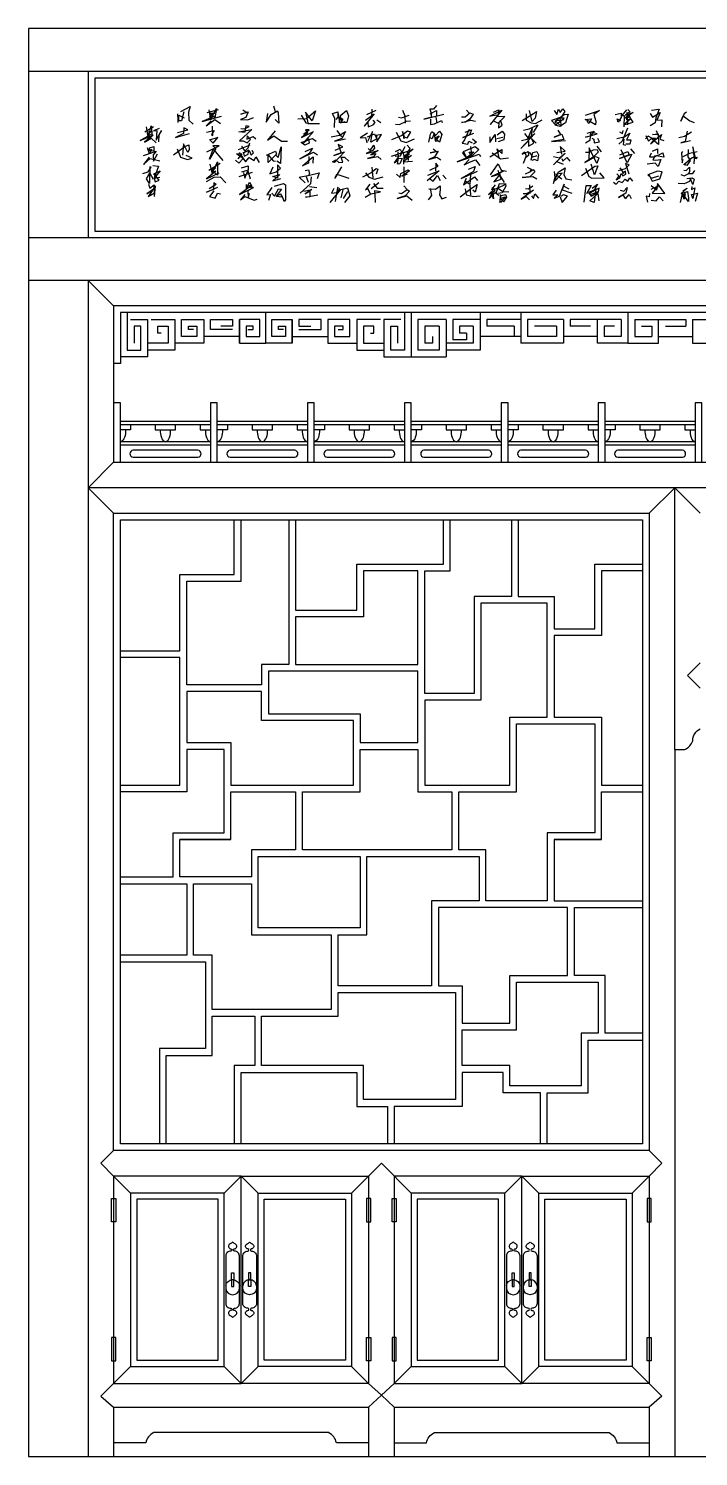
# Model space of a CAD drawing. Header units: metres. Extents: x 1185 to 5185, y 570 to 4070.
# Drawn here: x 1185 to 2826, y 570 to 4070 of the extents above; entities that cross this region are included whole.
import ezdxf

# ---------------------------------------------------------------- set-up
doc = ezdxf.new("R2010")
doc.units = ezdxf.units.M
for name, color, linetype in [('2', 2, 'Continuous'), ('3', 3, 'Continuous'), ('4', 4, 'Continuous'), ('7', 7, 'Continuous')]:
    doc.layers.add(name, color=color, linetype=linetype)

msp = doc.modelspace()

# ---------------------------------------------------------------- linework, layer by layer
at = {"layer": '2'}
msp.add_line((1185.16, 570.06), (5184.84, 570.06), dxfattribs=at)
at = {"layer": '3'}
for p, q in [((2122.58, 3374.01), (2122.58, 3265.69)), ((2291.32, 3374.01), (2291.32, 3282.35)), ((2391.31, 3374.01), (2391.31, 3299.02)), ((2653.79, 3374.01), (2653.79, 3299.02)), ((1560.13, 3315.68), (1560.13, 3357.35)), ((1560.13, 3357.35), (1614.29, 3357.35)), ((1576.79, 3332.35), (1576.79, 3340.68)), ((1576.79, 3340.68), (1597.62, 3340.68)), ((1589.29, 3332.35), (1576.79, 3332.35)), ((1597.62, 3340.68), (1597.62, 3315.68)), ((1614.29, 3357.35), (1614.29, 3299.02)), ((1918.43, 3357.35), (1918.43, 3299.02)), ((1972.59, 3357.35), (1918.43, 3357.35)), ((1955.93, 3340.68), (1935.1, 3340.68)), ((1935.1, 3340.68), (1935.1, 3315.68)), ((1943.43, 3332.35), (1955.93, 3332.35)), ((1955.93, 3332.35), (1955.93, 3340.68)), ((1972.59, 3315.68), (1972.59, 3357.35)), ((2207.99, 3357.35), (2139.25, 3357.35)), ((2139.25, 3357.35), (2139.25, 3282.35)), ((2155.91, 3340.68), (2155.91, 3299.02)), ((2191.33, 3340.68), (2155.91, 3340.68)), ((2191.33, 3340.68), (2191.33, 3282.35)), ((2207.99, 3357.35), (2207.99, 3265.69)), ((2224.66, 3357.35), (2224.66, 3307.35)), ((2291.32, 3357.35), (2224.66, 3357.35)), ((2274.65, 3340.68), (2241.32, 3340.68)), ((2241.32, 3340.68), (2241.32, 3324.01)), ((2274.65, 3340.68), (2274.65, 3299.02)), ((2307.99, 3357.35), (2307.99, 3340.68)), ((2391.31, 3357.35), (2307.99, 3357.35)), ((2374.65, 3340.68), (2307.99, 3340.68)), ((2374.65, 3340.68), (2374.65, 3315.68)), ((2495.47, 3357.35), (2407.98, 3357.35)), ((2407.98, 3357.35), (2407.98, 3315.68)), ((2478.81, 3340.68), (2424.64, 3340.68)), ((2478.81, 3340.68), (2478.81, 3315.68)), ((2495.47, 3357.35), (2495.47, 3299.02)), ((2637.13, 3357.35), (2512.14, 3357.35)), ((2512.14, 3357.35), (2512.14, 3340.68)), ((2562.13, 3340.68), (2512.14, 3340.68)), ((2595.46, 3340.68), (2595.46, 3315.68)), ((2620.46, 3340.68), (2595.46, 3340.68)), ((2637.13, 3357.35), (2637.13, 3315.68)), ((2670.46, 3357.35), (2795.45, 3357.35)), ((2670.46, 3357.35), (2670.46, 3315.68)), ((2687.12, 3340.68), (2712.12, 3340.68)), ((2712.12, 3340.68), (2712.12, 3315.68)), ((2745.45, 3340.68), (2795.45, 3340.68)), ((2795.45, 3357.35), (2795.45, 3340.68)), ((2812.11, 3357.35), (2899.61, 3357.35)), ((2812.11, 3357.35), (2812.11, 3299.02)), ((1614.29, 3299.02), (1543.46, 3299.02)), ((1597.62, 3315.68), (1560.13, 3315.68)), ((1701.78, 3315.68), (1614.29, 3315.68)), ((1830.94, 3315.68), (1918.43, 3315.68)), ((1918.43, 3299.02), (1989.26, 3299.02)), ((1935.1, 3315.68), (1972.59, 3315.68)), ((2174.66, 3299.02), (2155.91, 3299.02)), ((2174.66, 3315.68), (2174.66, 3299.02)), ((2274.65, 3299.02), (2207.99, 3299.02)), ((2257.99, 3307.35), (2224.66, 3307.35)), ((2257.99, 3324.01), (2241.32, 3324.01)), ((2257.99, 3324.01), (2257.99, 3307.35)), ((2391.31, 3315.68), (2291.32, 3315.68)), ((2495.47, 3299.02), (2391.31, 3299.02)), ((2478.81, 3315.68), (2407.98, 3315.68)), ((2578.8, 3315.68), (2495.47, 3315.68)), ((2728.79, 3315.68), (2812.11, 3315.68)), ((2812.11, 3299.02), (2916.27, 3299.02)), ((2191.33, 3282.35), (2139.25, 3282.35)), ((1630.95, 3099.03), (1410.14, 3099.03)), ((1868.44, 3099.03), (1647.62, 3099.03)), ((2105.92, 3099.03), (1885.1, 3099.03)), ((2343.4, 3099.03), (2122.58, 3099.03)), ((2580.88, 3099.03), (2360.06, 3099.03)), ((2818.36, 3099.03), (2597.55, 3099.03)), ((1630.95, 3057.37), (1410.14, 3057.37)), ((1630.95, 3049.04), (1410.14, 3049.04)), ((1868.44, 3057.37), (1647.62, 3057.37)), ((1868.44, 3049.04), (1647.62, 3049.04)), ((2105.92, 3057.37), (1885.1, 3057.37)), ((2105.92, 3049.04), (1885.1, 3049.04)), ((2343.4, 3057.37), (2122.58, 3057.37)), ((2343.4, 3049.04), (2122.58, 3049.04)), ((2580.88, 3057.37), (2360.06, 3057.37)), ((2580.88, 3049.04), (2360.06, 3049.04)), ((2818.36, 3057.37), (2597.55, 3057.37)), ((2818.36, 3049.04), (2597.55, 3049.04))]:
    msp.add_line(p, q, dxfattribs=at)
for points in [[(1347.64, 3573.83), (5022.36, 3573.83), (5022.36, 3948.8), (1347.64, 3948.8)], [(1410.14, 1336.67), (1410.14, 2865.72), (2689.21, 2865.72), (2689.21, 1336.67)], [(1388.36, 1202.09), (1398.59, 1202.09), (1398.59, 1144.84), (1388.36, 1144.84)], [(1435.14, 1215.85), (1435.14, 790.88), (1664.29, 790.88), (1664.29, 1215.85)], [(1450.14, 1200.85), (1450.14, 805.88), (1649.29, 805.88), (1649.29, 1200.85)], [(1976.76, 1215.85), (1976.76, 790.88), (1747.61, 790.88), (1747.61, 1215.85)], [(1961.76, 1200.85), (1961.76, 805.88), (1762.61, 805.88), (1762.61, 1200.85)], [(2023.54, 1202.09), (2013.31, 1202.09), (2013.31, 1144.84), (2023.54, 1144.84)], [(2075.8, 1202.09), (2086.03, 1202.09), (2086.03, 1144.84), (2075.8, 1144.84)], [(2122.58, 1215.85), (2122.58, 790.88), (2351.73, 790.88), (2351.73, 1215.85)], [(2137.58, 1200.85), (2137.58, 805.88), (2336.73, 805.88), (2336.73, 1200.85)], [(2664.21, 1215.85), (2664.21, 790.88), (2435.06, 790.88), (2435.06, 1215.85)], [(2649.21, 1200.85), (2649.21, 805.88), (2450.06, 805.88), (2450.06, 1200.85)], [(2710.99, 1202.09), (2700.76, 1202.09), (2700.76, 1144.84), (2710.99, 1144.84)], [(1682.4, 1020.25), (1687.83, 1020.25), (1687.83, 1003.36), (1682.4, 1003.36)], [(1729.5, 1020.25), (1724.06, 1020.25), (1724.06, 1003.36), (1729.5, 1003.36)], [(2369.85, 1020.25), (2375.28, 1020.25), (2375.28, 1003.36), (2369.85, 1003.36)], [(2416.94, 1020.25), (2411.51, 1020.25), (2411.51, 1003.36), (2416.94, 1003.36)], [(1682.4, 986.48), (1687.83, 986.48), (1687.83, 1003.36), (1682.4, 1003.36)], [(1729.5, 986.48), (1724.06, 986.48), (1724.06, 1003.36), (1729.5, 1003.36)], [(2369.85, 986.48), (2375.28, 986.48), (2375.28, 1003.36), (2369.85, 1003.36)], [(2416.94, 986.48), (2411.51, 986.48), (2411.51, 1003.36), (2416.94, 1003.36)], [(1388.36, 804.64), (1398.59, 804.64), (1398.59, 861.88), (1388.36, 861.88)], [(2023.54, 804.64), (2013.31, 804.64), (2013.31, 861.88), (2023.54, 861.88)], [(2075.8, 804.64), (2086.03, 804.64), (2086.03, 861.88), (2075.8, 861.88)], [(2710.99, 804.64), (2700.76, 804.64), (2700.76, 861.88), (2710.99, 861.88)]]:
    msp.add_lwpolyline(points, close=True, dxfattribs=at)
for points in [[(1549.93, 3861.17), (1550.83, 3847.66), (1550.83, 3840.46)], [(1565.25, 3866.57), (1559.84, 3844.06), (1553.53, 3844.06), (1553.53, 3858.47), (1566.15, 3851.26)], [(1558.04, 3867.47), (1581.47, 3879.17), (1576.96, 3865.67), (1577.86, 3845.86), (1588.67, 3835.95)], [(1626.52, 3871.07), (1631.02, 3846.76), (1645.44, 3874.67), (1641.84, 3851.26), (1629.22, 3862.97), (1641.84, 3862.97), (1628.32, 3853.96), (1640.03, 3854.86), (1610.3, 3842.26), (1658.05, 3855.76)], [(1622.91, 3864.77), (1650.85, 3871.97)], [(1710.31, 3871.07), (1720.23, 3864.77), (1704.91, 3860.27), (1722.93, 3866.57), (1717.52, 3852.16), (1704.01, 3847.66), (1722.03, 3846.76), (1736.44, 3852.16)], [(1770.68, 3862.07), (1767.08, 3841.36), (1779.69, 3859.37), (1795.01, 3868.37), (1796.81, 3863.87), (1798.62, 3838.66), (1789.61, 3847.66)], [(1785.1, 3880.98), (1789.61, 3867.47)], [(1844.57, 3849.46), (1866.19, 3850.36), (1887.82, 3868.37), (1879.71, 3844.06), (1863.49, 3865.67), (1869.8, 3835.95)], [(1852.68, 3858.47), (1864.39, 3839.56), (1873.4, 3837.76), (1897.73, 3837.76)], [(1934.67, 3827.85), (1935.57, 3850.36), (1930.17, 3862.07), (1942.78, 3866.57), (1942.78, 3853.06), (1938.28, 3847.66)], [(1943.68, 3862.07), (1947.29, 3839.56), (1949.99, 3858.47), (1964.41, 3869.27), (1968.91, 3856.66), (1965.31, 3840.46), (1953.59, 3840.46), (1949.99, 3851.26), (1955.4, 3848.56), (1949.09, 3839.56), (1960.8, 3842.26)], [(2010.36, 3845.86), (2031.98, 3861.17), (2007.66, 3831.45), (2016.67, 3840.46), (2017.57, 3829.65), (2029.28, 3834.15), (2034.69, 3840.46), (2029.28, 3845.86)], [(2013.96, 3859.37), (2036.49, 3870.17)], [(2026.58, 3872.87), (2025.68, 3851.26)], [(2091.45, 3853.06), (2098.66, 3851.26), (2117.58, 3858.47)], [(2101.36, 3870.17), (2106.77, 3856.66), (2107.67, 3838.66)], [(2184.43, 3881.9), (2177.23, 3872.89), (2168.21, 3872.89), (2170.92, 3865.69), (2172.72, 3853.08), (2153.8, 3848.58), (2202.45, 3860.29)], [(2169.12, 3861.19), (2184.43, 3869.29), (2184.43, 3855.78)], [(2182.63, 3853.08), (2185.33, 3838.68)], [(2245.7, 3853.98), (2254.71, 3853.98), (2266.43, 3863.89), (2274.54, 3860.29), (2266.43, 3848.58), (2255.62, 3841.38), (2245.7, 3840.48), (2269.13, 3845.88), (2279.94, 3843.18)], [(2258.32, 3870.19), (2265.53, 3862.09)], [(2324.09, 3865.69), (2337.61, 3871.09), (2334.91, 3858.49), (2315.08, 3855.78), (2344.82, 3870.19), (2315.99, 3835.07), (2324.09, 3844.08), (2335.81, 3838.68), (2352.03, 3854.88), (2333.1, 3853.98)], [(2394.19, 3844.98), (2422.12, 3862.09), (2429.33, 3867.49), (2426.63, 3850.38), (2419.42, 3842.28), (2412.21, 3869.29)], [(2404.1, 3861.19), (2404.1, 3845.88), (2416.71, 3839.58), (2427.53, 3837.78), (2443.75, 3846.78)], [(2472.58, 3869.29), (2479.79, 3859.39), (2483.39, 3872.89), (2487.9, 3864.79), (2494.2, 3873.79), (2498.71, 3867.49), (2489.7, 3853.08), (2466.27, 3844.98), (2475.28, 3835.08), (2476.18, 3844.08), (2497.81, 3859.39), (2506.82, 3860.29), (2500.51, 3839.58), (2486.99, 3830.57), (2475.28, 3833.28), (2497.81, 3850.38), (2486.99, 3850.38), (2489.7, 3831.47), (2475.28, 3844.08), (2496.91, 3847.68)], [(2550.07, 3858.49), (2584.31, 3869.29), (2569.89, 3859.39), (2575.3, 3843.18), (2574.4, 3834.18), (2559.98, 3842.28), (2549.17, 3847.68), (2564.48, 3849.48), (2558.18, 3837.78), (2555.47, 3840.48), (2552.77, 3848.58)], [(2622.15, 3859.39), (2637.47, 3862.99), (2637.47, 3852.18), (2629.36, 3841.38), (2627.56, 3849.48), (2635.67, 3844.98)], [(2650.08, 3871.09), (2638.37, 3857.59), (2644.68, 3857.59), (2643.78, 3829.67)], [(2653.69, 3871.99), (2659.09, 3866.59), (2647.38, 3858.49), (2666.3, 3864.79), (2646.48, 3851.28), (2659.09, 3855.79), (2649.18, 3848.58), (2652.79, 3847.68), (2660.9, 3849.48), (2643.78, 3834.18), (2666.3, 3841.38), (2650.98, 3864.79), (2652.79, 3834.18)], [(2711.35, 3870.19), (2730.28, 3872.89), (2722.17, 3851.28), (2720.36, 3839.58), (2707.75, 3832.38)], [(2707.75, 3862.09), (2714.06, 3853.08), (2732.98, 3864.79), (2724.87, 3845.88), (2736.58, 3846.78), (2735.68, 3829.67)], [(2796.95, 3865.69), (2791.55, 3861.19), (2783.44, 3843.18), (2788.84, 3856.69), (2805.06, 3844.08), (2815.87, 3840.48)], [(1475.76, 3817.06), (1487.48, 3818.86), (1475.76, 3809.85), (1485.68, 3810.75), (1458.64, 3796.35), (1490.18, 3808.95), (1469.46, 3791.84), (1485.68, 3801.75), (1497.39, 3790.04)], [(1470.36, 3817.06), (1491.08, 3830.56)], [(1473.06, 3829.66), (1478.47, 3800.85), (1485.68, 3832.36), (1488.38, 3807.15)], [(1505.5, 3825.16), (1491.08, 3819.76), (1499.19, 3820.66), (1497.39, 3797.25), (1510.9, 3820.66), (1504.6, 3809.85), (1503.7, 3792.74)], [(1549.93, 3815.25), (1575.16, 3822.45), (1565.25, 3826.95), (1564.35, 3813.44), (1545.42, 3803.54), (1579.66, 3813.44)], [(1632.82, 3844.06), (1620.21, 3832.35), (1641.84, 3847.66), (1655.35, 3837.76)], [(1621.11, 3816.15), (1640.03, 3820.65), (1633.73, 3810.74), (1636.43, 3808.04), (1635.53, 3831.45)], [(1704.91, 3825.15), (1713.92, 3824.25), (1725.63, 3830.55), (1717.52, 3832.35), (1715.72, 3821.55), (1713.92, 3815.25), (1700.4, 3817.05), (1731.94, 3823.35), (1702.2, 3795.44), (1711.22, 3795.44), (1721.13, 3790.03), (1729.24, 3798.14), (1721.13, 3807.14), (1720.23, 3799.04), (1735.54, 3806.24), (1741.85, 3799.94)], [(1789.61, 3819.75), (1770.68, 3797.24), (1786, 3807.14), (1804.92, 3794.54), (1819.34, 3794.54)], [(1858.99, 3811.64), (1872.5, 3822.45), (1863.49, 3822.45), (1868.9, 3814.34), (1853.58, 3803.54), (1883.31, 3817.95), (1858.99, 3790.03), (1870.7, 3800.84), (1872.5, 3789.13), (1861.69, 3784.63), (1852.68, 3790.93), (1880.61, 3800.84), (1889.62, 3794.54)], [(1926.56, 3805.34), (1947.29, 3808.94), (1961.7, 3817.95), (1952.69, 3800.84), (1934.67, 3794.54), (1961.7, 3799.94)], [(1940.08, 3820.65), (1951.79, 3805.34)], [(2015.77, 3805.34), (2032.89, 3812.54), (2038.29, 3799.94), (2023.88, 3791.83), (2027.48, 3817.95), (2015.77, 3793.64)], [(2038.29, 3846.76), (2048.2, 3840.46)], [(2075.23, 3798.14), (2098.66, 3808.04), (2113.98, 3819.75), (2121.19, 3817.05), (2112.18, 3801.74), (2105.87, 3804.44), (2101.36, 3817.95), (2104.97, 3799.94)], [(2084.24, 3835.95), (2094.16, 3835.05), (2111.28, 3843.16), (2121.19, 3844.06)], [(2086.05, 3816.15), (2096.86, 3795.44), (2110.38, 3790.93), (2131.1, 3799.94)], [(2166.24, 3791.83), (2169.84, 3811.64), (2173.45, 3817.95), (2178.85, 3814.34), (2174.35, 3799.94), (2168.94, 3802.64)], [(2170.02, 3848.58), (2170.02, 3835.07), (2179.93, 3836.88), (2197.05, 3844.98), (2198.85, 3840.48)], [(2182.46, 3796.34), (2179.76, 3812.54), (2181.56, 3807.14), (2192.37, 3818.85), (2197.78, 3810.74), (2192.37, 3791.83), (2181.56, 3802.64), (2191.47, 3807.14), (2181.56, 3794.54), (2186.96, 3795.44)], [(2264.63, 3823.37), (2252.91, 3797.26), (2247.51, 3789.15), (2261.02, 3787.35), (2263.73, 3794.56), (2271.83, 3790.05)], [(2254.71, 3816.17), (2270.03, 3822.47), (2265.53, 3809.86), (2249.31, 3803.56), (2276.34, 3814.37)], [(2333.1, 3809.86), (2345.72, 3818.87), (2351.13, 3811.66), (2349.32, 3797.26), (2335.81, 3792.76)], [(2337.61, 3840.48), (2336.71, 3826.97), (2345.72, 3833.27), (2341.21, 3845.88)], [(2397.79, 3821.57), (2411.31, 3824.27), (2432.93, 3834.18), (2421.22, 3815.27)], [(2400.5, 3813.47), (2409.51, 3801.76), (2419.42, 3825.17), (2415.81, 3800.86)], [(2481.59, 3821.57), (2488.8, 3810.77), (2472.58, 3804.46), (2491.5, 3811.67), (2496.91, 3798.16), (2466.27, 3793.66), (2500.51, 3796.36)], [(2553.67, 3814.37), (2570.79, 3818.87), (2561.78, 3806.26), (2550.07, 3804.46), (2578, 3812.57), (2561.78, 3816.17), (2559.98, 3796.36), (2550.07, 3789.16)], [(2652.79, 3826.07), (2639.27, 3794.56), (2631.16, 3787.35)], [(2632.96, 3817.07), (2640.17, 3813.47), (2641.97, 3820.67)], [(2723.07, 3820.67), (2726.67, 3809.87), (2714.06, 3810.77), (2727.57, 3812.57), (2728.47, 3786.45), (2709.55, 3801.76), (2721.26, 3801.76), (2708.65, 3788.26), (2735.68, 3810.77), (2732.08, 3799.06), (2741.99, 3796.36)], [(2778.03, 3803.56), (2792.45, 3806.26), (2809.57, 3817.07)], [(2798.75, 3818.87), (2794.25, 3793.66), (2783.44, 3790.06), (2806.86, 3796.36)], [(1475.76, 3779.24), (1480.27, 3763.93), (1481.17, 3778.34), (1491.98, 3781.04), (1491.98, 3770.23), (1479.37, 3771.13), (1486.58, 3774.74), (1482.97, 3765.73)], [(1540.02, 3761.22), (1567.95, 3781.03), (1577.86, 3785.53), (1578.76, 3773.83), (1575.16, 3766.62), (1564.35, 3788.23), (1562.54, 3760.32)], [(1622.01, 3768.42), (1651.75, 3782.83), (1636.43, 3782.83), (1643.64, 3776.53), (1628.32, 3750.42), (1637.33, 3774.73), (1660.76, 3746.81)], [(1628.32, 3798.14), (1637.33, 3789.13), (1649.04, 3803.54), (1628.32, 3797.24)], [(1699.5, 3773.83), (1728.33, 3785.53)], [(1706.71, 3781.93), (1714.82, 3770.22), (1722.93, 3778.33), (1727.43, 3790.03)], [(1936.47, 3772.03), (1955.4, 3780.13), (1943.68, 3786.43), (1950.89, 3765.72), (1932.87, 3759.42), (1959, 3768.42), (1934.67, 3742.31), (1930.17, 3744.11), (1938.28, 3748.61), (1945.49, 3742.31), (1955.4, 3743.21), (1950.89, 3754.92), (1959, 3754.92), (1969.81, 3745.01)], [(2015.77, 3814.34), (1997.75, 3802.64), (2010.36, 3803.54), (2013.96, 3790.03)], [(2017.57, 3776.53), (2022.07, 3771.13), (2031.08, 3784.63), (2032.89, 3777.43), (2027.48, 3771.13), (2012.16, 3763.92), (2041.9, 3771.13), (2023.88, 3761.22), (2035.59, 3763.92), (2030.18, 3755.82), (2015.77, 3752.22), (2041, 3756.72), (2049.1, 3749.52)], [(2037.39, 3807.14), (2038.29, 3792.74), (2050.01, 3810.74), (2036.49, 3808.04)], [(2113.08, 3784.63), (2119.39, 3777.43), (2114.88, 3768.42), (2103.17, 3765.72), (2127.49, 3774.73), (2104.97, 3755.82), (2118.48, 3763.02), (2104.97, 3752.22), (2122.99, 3759.42), (2103.17, 3744.11), (2125.69, 3745.01)], [(2259.22, 3753.14), (2251.11, 3769.34), (2279.04, 3781.05), (2288.05, 3773.85), (2272.74, 3759.44), (2234.89, 3744.13), (2288.95, 3762.14), (2292.56, 3756.74)], [(2268.23, 3781.05), (2270.93, 3754.94), (2264.63, 3767.54), (2276.34, 3767.54), (2256.52, 3752.24)], [(2272.74, 3799.96), (2282.65, 3791.86), (2275.44, 3787.35)], [(2315.08, 3805.36), (2315.08, 3790.95), (2328.6, 3810.76), (2329.5, 3792.76)], [(2332.2, 3800.86), (2347.52, 3804.46)], [(2393.29, 3796.36), (2406.8, 3799.06), (2425.72, 3813.47), (2391.48, 3776.55), (2410.41, 3795.46), (2410.41, 3781.95), (2423.02, 3789.16), (2418.52, 3799.96), (2428.43, 3789.16)], [(2479.79, 3766.65), (2499.61, 3770.25), (2487.9, 3781.05), (2490.6, 3762.14)], [(2565.39, 3801.76), (2569.89, 3799.06), (2570.79, 3790.06), (2584.31, 3792.76), (2579.8, 3800.86)], [(2577.1, 3781.95), (2587.91, 3768.45)], [(2626.66, 3800.86), (2644.68, 3805.36), (2658.19, 3814.37), (2650.08, 3797.26), (2660.9, 3797.26), (2658.19, 3787.35), (2648.28, 3787.35)], [(2643.78, 3799.06), (2641.97, 3786.45), (2647.38, 3784.65)], [(2697.84, 3808.06), (2704.15, 3794.56), (2712.25, 3801.76), (2703.24, 3806.26), (2696.94, 3799.96)], [(1466.75, 3759.43), (1479.37, 3763.03), (1497.39, 3770.23), (1490.18, 3761.23), (1491.08, 3745.02), (1500.99, 3763.03)], [(1480.27, 3754.93), (1466.75, 3736.92), (1482.97, 3752.23), (1506.4, 3745.92)], [(1549.03, 3775.63), (1557.14, 3754.92), (1574.26, 3749.52), (1585.97, 3753.12), (1571.55, 3759.42)], [(1692.29, 3747.71), (1700.4, 3740.51), (1711.22, 3752.22), (1716.62, 3744.11), (1725.63, 3754.02), (1738.25, 3746.81), (1741.85, 3755.82), (1749.96, 3742.31)], [(1701.3, 3766.62), (1711.22, 3752.22), (1695, 3763.02), (1707.61, 3763.02), (1697.7, 3751.32)], [(1711.22, 3767.52), (1713.02, 3757.62), (1722.93, 3762.12), (1724.73, 3772.03), (1710.31, 3763.92)], [(1725.63, 3771.13), (1730.14, 3760.32), (1736.44, 3765.72), (1732.84, 3771.13)], [(1767.98, 3760.32), (1790.51, 3770.22), (1792.31, 3762.12), (1772.49, 3742.31), (1772.49, 3761.22), (1784.2, 3745.91), (1790.51, 3745.01)], [(1790.51, 3761.22), (1796.81, 3754.02), (1804.02, 3780.13), (1802.22, 3739.61), (1793.21, 3745.01)], [(1862.59, 3769.32), (1880.61, 3777.43), (1872.5, 3763.92), (1849.97, 3751.32), (1883.31, 3767.52), (1893.22, 3761.22)], [(1871.6, 3756.72), (1870.7, 3740.51), (1856.28, 3734.21), (1875.2, 3750.42), (1882.41, 3755.82), (1881.51, 3740.51)], [(2074.33, 3757.62), (2104.07, 3767.52)], [(2089.65, 3768.42), (2090.55, 3754.92), (2080.64, 3741.41), (2087.85, 3746.81), (2088.75, 3737.81), (2091.45, 3753.12), (2100.46, 3752.22), (2095.06, 3738.71), (2091.45, 3737.81)], [(2084.24, 3769.32), (2095.96, 3774.73), (2098.66, 3768.42), (2095.96, 3757.62), (2083.34, 3756.72)], [(2106.77, 3780.13), (2095.06, 3756.72)], [(2102.27, 3767.52), (2104.97, 3759.42), (2104.07, 3737.81)], [(2113.98, 3768.42), (2114.88, 3746.81)], [(2176.15, 3775.63), (2184.26, 3769.32), (2168.94, 3765.72), (2188.77, 3770.22), (2179.76, 3755.82), (2166.24, 3749.52), (2185.16, 3754.92), (2195.07, 3748.61)], [(2258.32, 3753.14), (2248.41, 3766.64)], [(2264.63, 3749.54), (2252.01, 3736.03), (2265.53, 3743.23), (2279.94, 3748.64), (2290.76, 3735.13)], [(2315.08, 3755.84), (2344.82, 3773.85), (2344.82, 3763.94), (2332.2, 3775.65), (2337.61, 3753.14)], [(2321.39, 3765.74), (2341.21, 3751.34), (2361.04, 3753.14)], [(2397.79, 3740.53), (2405, 3759.44), (2400.5, 3767.55), (2394.19, 3762.14), (2409.51, 3769.35), (2410.41, 3759.44), (2402.3, 3753.14)], [(2411.31, 3767.55), (2417.61, 3760.34), (2416.71, 3747.74), (2420.32, 3766.65), (2430.23, 3769.35), (2434.73, 3761.24), (2432.03, 3745.94), (2424.82, 3749.54), (2418.52, 3746.84)], [(2418.52, 3754.94), (2431.13, 3759.44)], [(2471.68, 3756.74), (2486.09, 3753.14), (2499.61, 3764.84), (2471.68, 3736.03)], [(2491.5, 3752.24), (2494.2, 3745.04), (2504.11, 3754.04), (2511.32, 3745.04)], [(2550.07, 3767.55), (2559.08, 3767.55), (2568.99, 3772.95), (2578, 3773.85), (2580.7, 3767.55), (2568.09, 3754.94), (2548.27, 3742.33), (2574.4, 3756.74), (2582.51, 3753.14), (2577.1, 3739.63), (2559.08, 3778.35), (2558.18, 3745.94)], [(2633.86, 3761.24), (2653.69, 3769.35), (2656.39, 3761.24), (2632.96, 3752.24), (2663.6, 3762.14), (2651.88, 3741.43), (2637.47, 3772.95)], [(2659.99, 3775.65), (2669.91, 3763.94)], [(2720.36, 3759.44), (2714.96, 3748.64), (2721.26, 3747.74), (2733.88, 3749.54), (2727.57, 3732.43), (2720.36, 3740.53), (2700.54, 3737.83)], [(2710.45, 3764.84), (2706.85, 3755.84), (2718.56, 3755.84), (2739.29, 3765.74), (2741.99, 3754.94), (2723.07, 3758.54)], [(2714.06, 3770.25), (2725.77, 3775.65), (2725.77, 3763.94)], [(2787.04, 3769.35), (2785.24, 3765.74), (2786.14, 3741.43), (2788.84, 3750.44)], [(2788.84, 3756.74), (2805.06, 3764.84), (2823.08, 3769.35)], [(2801.46, 3773.85), (2800.56, 3755.84), (2805.96, 3746.84), (2797.85, 3735.13), (2790.64, 3736.93), (2811.37, 3754.04), (2823.08, 3754.94), (2820.38, 3751.34), (2812.27, 3780.15), (2815.87, 3751.34), (2814.97, 3738.73)], [(1464.95, 3715.31), (1478.47, 3718.91), (1485.68, 3730.62), (1482.07, 3731.52), (1481.17, 3691), (1473.96, 3701.8), (1482.07, 3716.21), (1490.18, 3700.9)], [(1489.28, 3735.12), (1503.7, 3733.32), (1492.88, 3703.6), (1495.59, 3694.6), (1505.5, 3699.1), (1491.98, 3714.41), (1507.3, 3721.61), (1492.88, 3703.6), (1506.4, 3706.31)], [(1629.22, 3737.81), (1634.63, 3714.4), (1648.14, 3744.11), (1648.14, 3710.8), (1632.82, 3725.2), (1643.64, 3728.81), (1632.82, 3719.8), (1643.64, 3720.7), (1621.11, 3701.79), (1651.75, 3717.1)], [(1626.52, 3723.4), (1654.45, 3740.51)], [(1701.3, 3708.1), (1733.74, 3718)], [(1706.71, 3728.81), (1722.93, 3734.21), (1722.93, 3723.4), (1706.71, 3718)], [(1713.02, 3716.2), (1712.12, 3717.1), (1714.82, 3703.59), (1722.03, 3721.6), (1728.33, 3701.79)], [(1783.3, 3730.61), (1776.09, 3714.4), (1791.41, 3718.9), (1802.22, 3727.91), (1795.01, 3736.01), (1795.01, 3703.59), (1783.3, 3708.1), (1800.42, 3712.6), (1783.3, 3697.29), (1803.12, 3702.69)], [(1862.59, 3691.89), (1848.17, 3706.3), (1873.4, 3710.8), (1896.83, 3717.1), (1892.32, 3701.79)], [(1862.59, 3722.5), (1870.7, 3724.3), (1873.4, 3715.3), (1869.8, 3709)], [(1951.79, 3731.51), (1935.57, 3703.59), (1940.08, 3713.5), (1969.81, 3703.59)], [(2004.05, 3707.2), (2023.88, 3717.1), (2036.49, 3727.01), (2041, 3726.1), (2036.49, 3713.5)], [(2010.36, 3717.1), (2018.47, 3706.3), (2032.89, 3700.89), (2053.61, 3707.2)], [(2026.58, 3730.61), (2028.38, 3704.49)], [(2086.95, 3713.5), (2095.96, 3705.4), (2096.86, 3715.3), (2114.88, 3724.3), (2118.48, 3721.6), (2099.56, 3709), (2113.98, 3714.4)], [(2104.97, 3731.51), (2104.97, 3692.79)], [(2163.54, 3710.8), (2191.47, 3721.6), (2161.73, 3697.29)], [(2168.04, 3723.4), (2188.77, 3733.31), (2183.36, 3740.51), (2182.46, 3720.7)], [(2200.48, 3710.8), (2208.59, 3701.79)], [(2262.82, 3726.13), (2279.04, 3732.43), (2275.44, 3719.82), (2244.8, 3702.71), (2285.35, 3720.72)], [(2268.23, 3712.62), (2266.43, 3688.31), (2254.71, 3696.41), (2257.42, 3702.71), (2251.11, 3687.41), (2278.14, 3707.22), (2285.35, 3698.21)], [(2316.89, 3711.72), (2335.81, 3738.73), (2343.02, 3723.42), (2356.53, 3720.72)], [(2334.91, 3723.42), (2337.61, 3715.32), (2349.32, 3721.62), (2319.59, 3708.12), (2340.31, 3714.42), (2325, 3694.61), (2343.02, 3700.91), (2339.41, 3709.92), (2350.22, 3692.81)], [(2402.3, 3714.42), (2413.11, 3718.92), (2421.22, 3725.23), (2425.72, 3718.92), (2413.11, 3707.22), (2394.19, 3705.42), (2420.32, 3708.12), (2430.23, 3701.82)], [(2406.8, 3730.63), (2416.71, 3726.13), (2414.01, 3719.82)], [(2472.58, 3719.82), (2474.38, 3705.42), (2470.78, 3690.11)], [(2473.48, 3696.41), (2482.49, 3718.02), (2499.61, 3728.83), (2496.91, 3712.62), (2501.41, 3701.82), (2515.83, 3700.01)], [(2476.18, 3698.21), (2492.4, 3716.22), (2477.08, 3712.62), (2491.5, 3701.82)], [(2477.08, 3745.04), (2495.1, 3737.83)], [(2540.16, 3709.92), (2572.59, 3733.33), (2579.8, 3734.23), (2571.69, 3711.72), (2563.58, 3737.83)], [(2550.07, 3727.93), (2558.18, 3708.12), (2565.39, 3703.62), (2595.12, 3704.52), (2585.21, 3717.12)], [(2626.66, 3714.42), (2631.16, 3709.02), (2624.85, 3700.01), (2633.86, 3704.52), (2637.47, 3715.32), (2641.07, 3709.02), (2648.28, 3713.52), (2647.38, 3720.72), (2640.17, 3715.32)], [(2630.26, 3722.53), (2647.38, 3727.03), (2656.39, 3736.03), (2647.38, 3739.63), (2655.49, 3714.42)], [(2633.86, 3728.83), (2643.78, 3715.32)], [(2705.05, 3712.62), (2713.16, 3696.41), (2732.08, 3701.82), (2737.48, 3718.92), (2725.77, 3720.72), (2702.34, 3711.72), (2711.35, 3703.62), (2729.37, 3709.02)], [(2783.44, 3712.62), (2791.55, 3709.02), (2803.26, 3715.32), (2812.27, 3715.32), (2817.68, 3722.53)], [(2790.64, 3723.43), (2796.05, 3722.53), (2804.16, 3730.63), (2804.16, 3719.82), (2802.36, 3714.42)], [(1479.37, 3689.2), (1482.07, 3679.29), (1492.88, 3687.4), (1491.08, 3676.59), (1474.86, 3664.89), (1490.18, 3675.69), (1478.47, 3658.58), (1493.79, 3667.59), (1495.59, 3684.7), (1492.88, 3658.58)], [(1621.11, 3695.49), (1640.03, 3706.3), (1654.45, 3707.2), (1668.87, 3691.89)], [(1627.42, 3678.38), (1644.54, 3689.19), (1639.13, 3691.89), (1638.23, 3675.68), (1621.11, 3669.38), (1649.04, 3681.98)], [(1718.42, 3688.29), (1718.42, 3675.68), (1726.53, 3693.69), (1732.84, 3681.98), (1721.13, 3679.28), (1720.23, 3684.69), (1731.94, 3686.49), (1702.2, 3663.98), (1736.44, 3681.08), (1722.03, 3672.98), (1722.93, 3654.97), (1726.53, 3666.68)], [(1781.5, 3681.08), (1768.88, 3663.08), (1777.89, 3663.98), (1773.39, 3648.67)], [(1781.5, 3666.68), (1787.8, 3659.47), (1797.71, 3677.48), (1804.92, 3676.58), (1791.41, 3659.47), (1803.12, 3664.88), (1804.92, 3656.77), (1793.21, 3658.57)], [(1787.8, 3683.79), (1809.43, 3690.99), (1814.83, 3687.39), (1814.83, 3650.47), (1811.23, 3646.87), (1806.73, 3660.37)], [(1877.91, 3707.2), (1876.11, 3690.09), (1850.88, 3666.68)], [(1859.89, 3672.08), (1878.81, 3675.68), (1862.59, 3664.88), (1874.3, 3672.08), (1874.3, 3657.67), (1863.49, 3656.77), (1894.13, 3663.08)], [(1865.29, 3708.1), (1869.8, 3693.69)], [(1873.4, 3682.88), (1891.42, 3681.08)], [(1923.86, 3644.17), (1949.99, 3675.68), (1966.21, 3680.18), (1972.52, 3660.37), (1959, 3644.17)], [(1932.87, 3678.38), (1927.46, 3666.68), (1940.08, 3668.48), (1948.19, 3677.48), (1941.88, 3681.08), (1936.47, 3646.87)], [(2021.17, 3689.19), (2010.36, 3674.78), (2015.77, 3679.28), (2022.97, 3663.98)], [(2043.7, 3691.89), (2024.78, 3677.48)], [(2030.18, 3690.99), (2039.19, 3679.28), (2053.61, 3679.28)], [(2092.35, 3667.58), (2098.66, 3665.78), (2113.08, 3675.68), (2118.48, 3672.08), (2107.67, 3660.37), (2087.85, 3654.07), (2112.18, 3660.37), (2124.79, 3649.57)], [(2104.97, 3684.69), (2112.18, 3676.58)], [(2168.94, 3678.38), (2172.55, 3661.28), (2164.44, 3650.47)], [(2166.24, 3677.48), (2182.46, 3676.58), (2193.27, 3684.69), (2193.27, 3674.78), (2192.37, 3663.08), (2197.78, 3653.17), (2209.49, 3656.77)], [(2167.14, 3702.69), (2176.15, 3696.39), (2186.96, 3709.9), (2193.27, 3698.19)], [(2243, 3657.69), (2270.03, 3679.3), (2284.45, 3688.31), (2279.04, 3669.4), (2273.64, 3673.9)], [(2254.71, 3677.5), (2257.42, 3663.1), (2275.44, 3658.59), (2291.66, 3660.4)], [(2266.43, 3686.51), (2268.23, 3662.2)], [(2328.6, 3687.41), (2319.59, 3675.7), (2327.7, 3678.4), (2312.38, 3664), (2328.6, 3673), (2321.39, 3681.1), (2324.09, 3653.19), (2320.49, 3665.8), (2313.28, 3654.09), (2328.6, 3668.5), (2337.61, 3662.2)], [(2327.7, 3676.6), (2355.63, 3689.21), (2338.51, 3690.11), (2330.4, 3665.8)], [(2355.63, 3685.61), (2345.72, 3667.6), (2334.91, 3665.8)], [(2336.71, 3678.4), (2347.52, 3671.2), (2361.94, 3670.3)], [(2402.3, 3678.41), (2410.41, 3677.5), (2420.32, 3684.71)], [(2412.21, 3687.41), (2413.11, 3665.8)], [(2477.98, 3673.9), (2469.88, 3663.1), (2481.59, 3663.1), (2472.58, 3654.99), (2486.09, 3659.5), (2497.81, 3689.21), (2492.4, 3674.8), (2515.83, 3666.7)], [(2496.91, 3683.81), (2508.62, 3677.5)], [(2546.46, 3645.09), (2550.97, 3685.61), (2563.58, 3685.61), (2551.87, 3664.9)], [(2566.29, 3679.31), (2578.9, 3689.21), (2570.79, 3673.9), (2557.28, 3668.5), (2563.58, 3659.5), (2581.6, 3670.3), (2583.41, 3679.31), (2560.88, 3667.6), (2575.3, 3678.41), (2570.79, 3644.19), (2559.98, 3647.79), (2579.8, 3665.8), (2582.51, 3647.79)], [(2618.55, 3693.71), (2624.85, 3689.21), (2631.16, 3696.41), (2639.27, 3692.81), (2646.48, 3700.92), (2653.69, 3696.41), (2658.19, 3704.52), (2664.5, 3696.41)], [(2634.77, 3673.9), (2643.78, 3672.1), (2651.88, 3681.11), (2648.28, 3666.7), (2630.26, 3655.89), (2641.07, 3663.1), (2646.48, 3654.09)], [(2710.45, 3676.6), (2727.57, 3684.71), (2713.16, 3666.7), (2743.79, 3665.8), (2725.77, 3691.01), (2723.97, 3673.9), (2710.45, 3684.71)], [(2797.85, 3702.72), (2811.37, 3704.52), (2815.87, 3700.92), (2812.27, 3688.31), (2806.86, 3701.82), (2804.16, 3695.51), (2791.55, 3690.11), (2777.13, 3691.01)], [(2787.94, 3673), (2798.75, 3679.31), (2784.34, 3665.8), (2799.66, 3671.2), (2802.36, 3654.99), (2802.36, 3646.89), (2788.84, 3664), (2794.25, 3665.8), (2791.55, 3652.29), (2786.14, 3664.9), (2781.63, 3644.19)], [(2810.47, 3682.91), (2809.57, 3675.7), (2817.68, 3680.21), (2812.27, 3654.09), (2809.57, 3664), (2823.98, 3666.7), (2818.58, 3646.89)], [(1639.13, 3672.98), (1628.32, 3658.57), (1642.74, 3654.97), (1648.14, 3666.68), (1655.35, 3664.88)], [(1714.82, 3663.98), (1704.01, 3650.47), (1714.82, 3658.57), (1738.25, 3649.57), (1745.45, 3652.27)], [(1955.4, 3674.78), (1949.99, 3655.87)], [(1966.21, 3671.18), (1956.3, 3654.07)], [(2009.46, 3656.77), (2023.88, 3664.88), (2047.3, 3670.28), (2032.89, 3672.98), (2033.79, 3664.88), (2034.69, 3644.17)], [(2340.31, 3664), (2339.41, 3644.19), (2343.02, 3661.3), (2353.83, 3664), (2356.53, 3656.79), (2348.42, 3645.99), (2341.21, 3654.09), (2352.93, 3657.69), (2341.21, 3644.19)], [(2396.89, 3665.8), (2405, 3665.8), (2422.12, 3673.9), (2392.39, 3652.29), (2404.1, 3658.6), (2412.21, 3650.49)], [(2417.61, 3660.4), (2422.12, 3654.09), (2425.72, 3664.9), (2434.73, 3654.99)], [(2487.9, 3657.7), (2492.4, 3644.19), (2505.92, 3659.5), (2496.01, 3663.1), (2488.8, 3658.6)], [(2561.78, 3664), (2582.51, 3672.1)], [(2647.38, 3653.19), (2656.39, 3664), (2661.8, 3654.09)], [(2706.85, 3665.8), (2705.95, 3657.7), (2698.74, 3659.5), (2701.44, 3645.09)], [(2710.45, 3649.59), (2723.07, 3647.79), (2731.18, 3657.7), (2740.19, 3647.79)], [(1330.98, 3453.17), (1393.47, 3390.68)], [(1426.8, 3374.01), (1426.8, 3282.35), (1460.13, 3282.35), (1460.13, 3340.68), (1443.47, 3340.68), (1443.47, 3299.02)], [(1701.78, 3299.02), (1701.78, 3357.35), (1701.78, 3299.02), (1766.36, 3299.02), (1766.36, 3365.68)], [(1830.94, 3299.02), (1830.94, 3357.35), (1830.94, 3299.02), (1766.36, 3299.02), (1766.36, 3374.01)], [(2105.92, 3374.01), (2105.92, 3282.35), (2072.59, 3282.35), (2072.59, 3340.68), (2089.25, 3340.68), (2089.25, 3299.02)], [(1435.14, 3357.35), (1476.8, 3357.35), (1476.8, 3265.69), (1410.14, 3265.69)], [(1485.13, 3357.35), (1543.46, 3357.35), (1543.46, 3282.35), (1476.8, 3282.35)], [(1510.13, 3324.01), (1501.8, 3324.01), (1501.8, 3340.68), (1526.8, 3340.68), (1526.8, 3299.02), (1476.8, 3299.02)], [(1685.12, 3332.35), (1630.95, 3332.35), (1630.95, 3357.35), (1685.12, 3357.35), (1685.12, 3340.68), (1655.95, 3340.68)], [(1722.61, 3332.35), (1735.11, 3332.35), (1735.11, 3340.68), (1718.45, 3340.68), (1718.45, 3315.68), (1751.78, 3315.68), (1751.78, 3357.35), (1701.78, 3357.35)], [(1810.11, 3332.35), (1797.61, 3332.35), (1797.61, 3340.68), (1814.27, 3340.68), (1814.27, 3315.68), (1780.94, 3315.68), (1780.94, 3357.35), (1830.94, 3357.35)], [(1847.6, 3332.35), (1901.77, 3332.35), (1901.77, 3357.35), (1847.6, 3357.35), (1847.6, 3340.68), (1876.77, 3340.68)], [(2047.59, 3357.35), (1989.26, 3357.35), (1989.26, 3282.35), (2055.92, 3282.35)], [(2022.59, 3324.01), (2030.92, 3324.01), (2030.92, 3340.68), (2005.93, 3340.68), (2005.93, 3299.02), (2055.92, 3299.02)], [(2097.58, 3357.35), (2055.92, 3357.35), (2055.92, 3265.69), (2122.58, 3265.69)], [(2653.79, 3299.02), (2578.8, 3299.02), (2578.8, 3357.35)], [(2653.79, 3299.02), (2728.79, 3299.02), (2728.79, 3357.35)], [(2637.13, 3315.68), (2595.46, 3315.68)], [(2670.46, 3315.68), (2712.12, 3315.68)], [(2122.58, 3265.69), (2207.99, 3265.69)], [(2291.32, 3282.35), (2207.99, 3282.35)], [(1435.14, 3099.03), (1435.14, 3086.53), (1410.14, 3086.53)], [(1495.55, 3099.03), (1495.55, 3086.53), (1520.55, 3086.53), (1545.54, 3086.53), (1545.54, 3099.03)], [(1605.96, 3099.03), (1605.96, 3086.53), (1630.95, 3086.53)], [(1672.62, 3099.03), (1672.62, 3086.53), (1647.62, 3086.53)], [(1733.03, 3099.03), (1733.03, 3086.53), (1758.03, 3086.53), (1783.03, 3086.53), (1783.03, 3099.03)], [(1843.44, 3099.03), (1843.44, 3086.53), (1868.44, 3086.53)], [(1910.1, 3099.03), (1910.1, 3086.53), (1885.1, 3086.53)], [(1970.51, 3099.03), (1970.51, 3086.53), (1995.51, 3086.53), (2020.51, 3086.53), (2020.51, 3099.03)], [(2080.92, 3099.03), (2080.92, 3086.53), (2105.92, 3086.53)], [(2147.58, 3099.03), (2147.58, 3086.53), (2122.58, 3086.53)], [(2207.99, 3099.03), (2207.99, 3086.53), (2232.99, 3086.53), (2257.99, 3086.53), (2257.99, 3099.03)], [(2318.4, 3099.03), (2318.4, 3086.53), (2343.4, 3086.53)], [(2385.06, 3099.03), (2385.06, 3086.53), (2360.06, 3086.53)], [(2445.47, 3099.03), (2445.47, 3086.53), (2470.47, 3086.53), (2495.47, 3086.53), (2495.47, 3099.03)], [(2555.88, 3099.03), (2555.88, 3086.53), (2580.88, 3086.53)], [(2622.54, 3099.03), (2622.54, 3086.53), (2597.55, 3086.53)], [(2682.96, 3099.03), (2682.96, 3086.53), (2707.95, 3086.53), (2732.95, 3086.53), (2732.95, 3099.03)], [(2793.36, 3099.03), (2793.36, 3086.53), (2818.36, 3086.53)], [(1330.98, 2944.88), (1393.47, 3007.37)], [(1330.98, 2944.88), (1393.47, 2882.38)], [(2705.87, 2882.38), (2768.37, 2944.88)], [(2768.37, 2944.88), (2830.86, 2882.38)], [(2830.86, 2515.74), (2799.61, 2484.5), (2830.86, 2453.25)], [(1393.47, 1320), (1362.23, 1288.76), (1393.47, 1257.51)], [(2705.87, 1320), (2737.12, 1288.76), (2705.87, 1257.51)], [(1976.76, 1215.85), (2049.67, 1288.76)], [(2122.58, 1215.85), (2049.67, 1288.76)], [(1435.14, 1215.85), (1393.47, 1257.51)], [(1664.29, 1215.85), (1705.95, 1257.51)], [(1747.61, 1215.85), (1705.95, 1257.51)], [(2351.73, 1215.85), (2393.4, 1257.51)], [(2435.06, 1215.85), (2393.4, 1257.51)], [(2664.21, 1215.85), (2705.87, 1257.51)], [(1435.14, 790.88), (1393.47, 749.22)], [(1664.29, 790.88), (1705.95, 749.22)], [(1747.61, 790.88), (1705.95, 749.22)], [(1976.76, 790.88), (2018.42, 749.22)], [(2122.58, 790.88), (2080.92, 749.22)], [(2351.73, 790.88), (2393.4, 749.22)], [(2435.06, 790.88), (2393.4, 749.22)], [(2664.21, 790.88), (2705.87, 749.22)], [(1393.47, 749.22), (1362.23, 717.97), (1393.47, 690.89)], [(2018.42, 749.22), (2049.67, 720.05), (2018.42, 690.89)], [(2080.92, 749.22), (2049.67, 720.05), (2080.92, 690.89)], [(2705.87, 749.22), (2737.12, 717.97), (2705.87, 690.89)]]:
    msp.add_lwpolyline(points, dxfattribs=at)
for points in [[(1422.64, 3086.53, -0.1), (1420.24, 3067.95, -0.24), (1410.14, 3057.37)], [(1508.05, 3086.53, 0.1), (1510.44, 3067.95, 0.24), (1520.55, 3057.37, 0.24), (1530.65, 3067.95, 0.1), (1533.05, 3086.53)], [(1618.46, 3086.53, 0.1), (1620.85, 3067.95, 0.24), (1630.95, 3057.37)], [(1660.12, 3086.53, -0.1), (1657.72, 3067.95, -0.24), (1647.62, 3057.37)], [(1745.53, 3086.53, 0.1), (1747.93, 3067.95, 0.24), (1758.03, 3057.37, 0.24), (1768.13, 3067.95, 0.1), (1770.53, 3086.53)], [(1855.94, 3086.53, 0.1), (1858.33, 3067.95, 0.24), (1868.44, 3057.37)], [(1897.6, 3086.53, -0.1), (1895.2, 3067.95, -0.24), (1885.1, 3057.37)], [(1983.01, 3086.53, 0.1), (1985.41, 3067.95, 0.24), (1995.51, 3057.37, 0.24), (2005.61, 3067.95, 0.1), (2008.01, 3086.53)], [(2093.42, 3086.53, 0.1), (2095.81, 3067.95, 0.24), (2105.92, 3057.37)], [(2135.08, 3086.53, -0.1), (2132.69, 3067.95, -0.24), (2122.58, 3057.37)], [(2220.49, 3086.53, 0.1), (2222.89, 3067.95, 0.24), (2232.99, 3057.37, 0.24), (2243.09, 3067.95, 0.1), (2245.49, 3086.53)], [(2330.9, 3086.53, 0.1), (2333.3, 3067.95, 0.24), (2343.4, 3057.37)], [(2372.56, 3086.53, -0.1), (2370.17, 3067.95, -0.24), (2360.06, 3057.37)], [(2457.97, 3086.53, 0.1), (2460.37, 3067.95, 0.24), (2470.47, 3057.37, 0.24), (2480.58, 3067.95, 0.1), (2482.97, 3086.53)], [(2568.38, 3086.53, 0.1), (2570.78, 3067.95, 0.24), (2580.88, 3057.37)], [(2610.04, 3086.53, -0.1), (2607.65, 3067.95, -0.24), (2597.55, 3057.37)], [(2695.45, 3086.53, 0.1), (2697.85, 3067.95, 0.24), (2707.95, 3057.37, 0.24), (2718.06, 3067.95, 0.1), (2720.45, 3086.53)], [(2805.86, 3086.53, 0.1), (2808.26, 3067.95, 0.24), (2818.36, 3057.37)], [(1668.45, 988.59, -0.89), (1701.78, 988.59, 0.36)], [(1668.45, 981.31, 0.89), (1701.78, 981.31, -0.36)], [(1743.45, 988.59, 0.89), (1710.12, 988.59, -0.36)], [(1743.45, 981.31, -0.89), (1710.12, 981.31, 0.36)], [(2355.9, 988.59, -0.89), (2389.23, 988.59, 0.36)], [(2355.9, 981.31, 0.89), (2389.23, 981.31, -0.36)], [(2430.89, 988.59, 0.89), (2397.56, 988.59, -0.36)], [(2430.89, 981.31, -0.89), (2397.56, 981.31, 0.36)]]:
    msp.add_lwpolyline(points, format="xyb", dxfattribs=at)
for points in [[(1599.71, 3019.87, 0.95), (1599.71, 3036.54), (1441.39, 3036.54, 0.95), (1441.39, 3019.87)], [(1837.19, 3019.87, 0.95), (1837.19, 3036.54), (1678.87, 3036.54, 0.95), (1678.87, 3019.87)], [(2074.67, 3019.87, 0.95), (2074.67, 3036.54), (1916.35, 3036.54, 0.95), (1916.35, 3019.87)], [(2312.15, 3019.87, 0.95), (2312.15, 3036.54), (2153.83, 3036.54, 0.95), (2153.83, 3019.87)], [(2549.63, 3019.87, 0.95), (2549.63, 3036.54), (2391.31, 3036.54, 0.95), (2391.31, 3019.87)], [(2787.11, 3019.87, 0.95), (2787.11, 3036.54), (2628.79, 3036.54, 0.95), (2628.79, 3019.87)], [(1678.8, 915.67, -0.05), (1685.12, 911.02, -0.05), (1691.43, 915.67, 0.79), (1689.15, 927.92, -0.94), (1689.72, 933.34, 0.42), (1701.78, 945.03), (1701.78, 1061.69, 0.42), (1689.72, 1073.39, -0.94), (1689.15, 1078.8, 0.79), (1691.43, 1091.06, -0.05), (1685.12, 1095.71, -0.05), (1678.8, 1091.06, 0.79), (1681.08, 1078.8, -0.94), (1680.51, 1073.39, 0.42), (1668.45, 1061.69), (1668.45, 945.03, 0.42), (1680.51, 933.34, -0.94), (1681.08, 927.92, 0.79)], [(1733.1, 915.67, 0.05), (1726.78, 911.02, 0.05), (1720.46, 915.67, -0.79), (1722.75, 927.92, 0.94), (1722.18, 933.34, -0.42), (1710.12, 945.03), (1710.12, 1061.69, -0.42), (1722.18, 1073.39, 0.94), (1722.75, 1078.8, -0.79), (1720.46, 1091.06, 0.05), (1726.78, 1095.71, 0.05), (1733.1, 1091.06, -0.79), (1730.81, 1078.8, 0.94), (1731.38, 1073.39, -0.42), (1743.45, 1061.69), (1743.45, 945.03, -0.42), (1731.38, 933.34, 0.94), (1730.81, 927.92, -0.79)], [(2366.25, 915.67, -0.05), (2372.56, 911.02, -0.05), (2378.88, 915.67, 0.79), (2376.6, 927.92, -0.94), (2377.17, 933.34, 0.42), (2389.23, 945.03), (2389.23, 1061.69, 0.42), (2377.17, 1073.39, -0.94), (2376.6, 1078.8, 0.79), (2378.88, 1091.06, -0.05), (2372.56, 1095.71, -0.05), (2366.25, 1091.06, 0.79), (2368.53, 1078.8, -0.94), (2367.96, 1073.39, 0.42), (2355.9, 1061.69), (2355.9, 945.03, 0.42), (2367.96, 933.34, -0.94), (2368.53, 927.92, 0.79)], [(2420.54, 915.67, 0.05), (2414.23, 911.02, 0.05), (2407.91, 915.67, -0.79), (2410.19, 927.92, 0.94), (2409.62, 933.34, -0.42), (2397.56, 945.03), (2397.56, 1061.69, -0.42), (2409.62, 1073.39, 0.94), (2410.19, 1078.8, -0.79), (2407.91, 1091.06, 0.05), (2414.23, 1095.71, 0.05), (2420.54, 1091.06, -0.79), (2418.26, 1078.8, 0.94), (2418.83, 1073.39, -0.42), (2430.89, 1061.69), (2430.89, 945.03, -0.42), (2418.83, 933.34, 0.94), (2418.26, 927.92, -0.79)]]:
    msp.add_lwpolyline(points, format="xyb", close=True, dxfattribs=at)
at = {"layer": '4'}
for p, q in [((5184.84, 4070.45), (1185.16, 4070.45)), ((1185.16, 4070.45), (1185.16, 570.06))]:
    msp.add_line(p, q, dxfattribs=at)
msp.add_lwpolyline([(2768.37, 2303.26), (2792.93, 2303.26, 0.22), (2812.32, 2324.62, -0.27), (2830.86, 2353.94)], format="xyb", dxfattribs=at)
msp.add_lwpolyline([(2768.37, 2303.26), (2768.37, 570.06)], dxfattribs=at)
at = {"layer": '7'}
for p, q in [((5184.84, 3965.46), (1185.16, 3965.46)), ((1330.98, 3965.46), (1330.98, 3557.16)), ((5184.84, 3557.16), (1185.16, 3557.16)), ((5184.84, 3453.17), (1185.16, 3453.17)), ((1330.98, 3453.17), (1330.98, 570.06)), ((1630.95, 3107.37), (1410.14, 3107.37)), ((1868.44, 3107.37), (1647.62, 3107.37)), ((2105.92, 3107.37), (1885.1, 3107.37)), ((2343.4, 3107.37), (2122.58, 3107.37)), ((2580.88, 3107.37), (2360.06, 3107.37)), ((2818.36, 3107.37), (2597.55, 3107.37)), ((5039.02, 2944.88), (1330.98, 2944.88)), ((2768.37, 2303.26), (2768.37, 2944.88)), ((1393.47, 690.89), (2018.42, 690.89)), ((1393.47, 690.89), (1393.47, 570.06)), ((2080.92, 690.89), (2705.87, 690.89))]:
    msp.add_line(p, q, dxfattribs=at)
for points in [[(4976.53, 3007.37), (4976.53, 3390.68), (1393.47, 3390.68), (1393.47, 3007.37)], [(1393.47, 1320), (1393.47, 2882.38), (2705.87, 2882.38), (2705.87, 1320)], [(1839.27, 2511.58), (2139.25, 2511.58), (2139.25, 2740.73), (2005.93, 2740.73), (2005.93, 2628.24), (1839.27, 2628.24)], [(2155.91, 2424.09), (2155.91, 2215.77), (2364.23, 2215.77), (2364.23, 2382.42), (2455.89, 2382.42), (2455.89, 2661.57), (2293.4, 2661.57), (2293.4, 2424.09)], [(1772.61, 2390.75), (1997.59, 2390.75), (1997.59, 2319.93), (2139.25, 2319.93), (2139.25, 2494.91), (1772.61, 2494.91)], [(1680.95, 2319.93), (1680.95, 2215.77), (1980.93, 2215.77), (1980.93, 2374.09), (1755.94, 2374.09), (1755.94, 2444.92), (1572.63, 2444.92), (1572.63, 2319.93)], [(2239.24, 2199.1), (2380.9, 2199.1), (2380.9, 2365.76), (2572.55, 2365.76), (2572.55, 2099.11), (2455.89, 2099.11), (2455.89, 1932.46), (2305.9, 1932.46), (2305.9, 2057.45), (2239.24, 2057.45), (2239.24, 2199.1)], [(2222.58, 2057.45), (1855.94, 2057.45), (1855.94, 2199.1), (1997.59, 2199.1), (1997.59, 2303.26), (2139.25, 2303.26), (2139.25, 2199.1), (2222.58, 2199.1)], [(1747.61, 1865.8), (1747.61, 2040.78), (1997.59, 2040.78), (1997.59, 1865.8)], [(1943.43, 1849.13), (2014.26, 1849.13), (2014.26, 2040.78), (2289.24, 2040.78), (2289.24, 1932.46), (2172.58, 1932.46), (2172.58, 1724.14), (1943.43, 1724.14)], [(1926.76, 1849.13), (1926.76, 1665.81), (1635.12, 1665.81), (1635.12, 1799.13), (1589.29, 1799.13), (1589.29, 1974.12), (1730.95, 1974.12), (1730.95, 1849.13)], [(2364.23, 1632.48), (2364.23, 1749.14), (2505.89, 1749.14), (2505.89, 1915.79), (2189.24, 1915.79), (2189.24, 1724.14), (2247.57, 1724.14), (2247.57, 1632.48)], [(2364.23, 1478.33), (2364.23, 1528.32), (2247.57, 1528.32), (2247.57, 1615.81), (2380.9, 1615.81), (2380.9, 1732.47), (2580.88, 1732.47), (2580.88, 1607.48), (2539.22, 1607.48), (2539.22, 1590.82), (2539.22, 1478.33)], [(2230.91, 1444.99), (2005.93, 1444.99), (2005.93, 1528.32), (1755.94, 1528.32), (1755.94, 1649.15), (1943.43, 1649.15), (1943.43, 1707.47), (2230.91, 1707.47)], [(1705.95, 749.22), (1705.95, 1257.51), (1393.47, 1257.51), (1393.47, 749.22)], [(1705.95, 749.22), (1705.95, 1257.51), (2018.42, 1257.51), (2018.42, 749.22)], [(2393.4, 749.22), (2393.4, 1257.51), (2080.92, 1257.51), (2080.92, 749.22)], [(2393.4, 749.22), (2393.4, 1257.51), (2705.87, 1257.51), (2705.87, 749.22)]]:
    msp.add_lwpolyline(points, close=True, dxfattribs=at)
for points in [[(4976.53, 3249.02), (4959.86, 3249.02), (4959.86, 3374.01), (1410.14, 3374.01), (1410.14, 3249.02), (1393.47, 3249.02)], [(1410.14, 3007.37), (1410.14, 3153.19), (1393.47, 3153.19)], [(1647.62, 3007.37), (1647.62, 3153.19), (1630.95, 3153.19), (1630.95, 3007.37)], [(1885.1, 3007.37), (1885.1, 3153.19), (1868.44, 3153.19), (1868.44, 3007.37)], [(2122.58, 3007.37), (2122.58, 3153.19), (2105.92, 3153.19), (2105.92, 3007.37)], [(2360.06, 3007.37), (2360.06, 3153.19), (2343.4, 3153.19), (2343.4, 3007.37)], [(2597.55, 3007.37), (2597.55, 3153.19), (2580.88, 3153.19), (2580.88, 3007.37)], [(2835.03, 3007.37), (2835.03, 3153.19), (2818.36, 3153.19), (2818.36, 3007.37)], [(1410.14, 2544.91), (1555.96, 2544.91), (1555.96, 2732.39), (1689.28, 2732.39), (1689.28, 2865.72)], [(1822.61, 2865.72), (1822.61, 2511.58), (1755.94, 2511.58), (1755.94, 2461.58), (1572.63, 2461.58), (1572.63, 2715.73), (1705.95, 2715.73), (1705.95, 2865.72)], [(1839.27, 2865.72), (1839.27, 2644.9), (1989.26, 2644.9), (1989.26, 2757.39), (2201.74, 2757.39), (2201.74, 2865.72)], [(2368.4, 2865.72), (2368.4, 2678.23), (2276.74, 2678.23), (2276.74, 2440.75), (2155.91, 2440.75), (2155.91, 2740.73), (2218.41, 2740.73), (2218.41, 2865.72)], [(2385.06, 2865.72), (2385.06, 2678.23), (2472.56, 2678.23), (2472.56, 2599.07), (2572.55, 2599.07), (2572.55, 2757.39), (2689.21, 2757.39)], [(2689.21, 2740.73), (2589.21, 2740.73), (2589.21, 2582.41), (2472.56, 2582.41), (2472.56, 2382.42), (2589.21, 2382.42), (2589.21, 2215.77), (2689.21, 2215.77)], [(1410.14, 2215.77), (1555.96, 2215.77), (1555.96, 2528.24), (1410.14, 2528.24)], [(1410.14, 1990.79), (1539.3, 1990.79), (1539.3, 2099.11), (1664.29, 2099.11), (1664.29, 2303.26), (1572.63, 2303.26), (1572.63, 2199.1), (1410.14, 2199.1)], [(1680.95, 2082.45), (1555.96, 2082.45), (1680.95, 2082.45), (1680.95, 2199.1), (1839.27, 2199.1), (1839.27, 2057.45), (1730.95, 2057.45), (1730.95, 1990.79), (1555.96, 1990.79), (1555.96, 2082.45)], [(2589.21, 2082.45), (2589.21, 2199.1), (2689.21, 2199.1)], [(2472.56, 2082.45), (2589.21, 2082.45), (2472.56, 2082.45), (2472.56, 1932.46), (2689.21, 1932.46)], [(1410.14, 1974.12), (1572.63, 1974.12), (1572.63, 1799.13), (1410.14, 1799.13)], [(2689.21, 1607.48), (2597.55, 1607.48), (2597.55, 1749.14), (2522.55, 1749.14), (2522.55, 1915.79), (2689.21, 1915.79)], [(1410.14, 1782.47), (1618.46, 1782.47), (1618.46, 1569.99), (1505.96, 1569.99), (1505.96, 1336.67)], [(1522.63, 1336.67), (1522.63, 1553.32), (1635.12, 1553.32), (1635.12, 1649.15), (1739.28, 1649.15), (1739.28, 1528.32), (1689.28, 1528.32), (1689.28, 1336.67)], [(2455.89, 1336.67), (2455.89, 1461.66), (2555.88, 1461.66), (2555.88, 1590.82), (2689.21, 1590.82)], [(1705.95, 1336.67), (1705.95, 1511.66), (1989.26, 1511.66), (1989.26, 1428.33), (2064.25, 1428.33), (2064.25, 1336.67)], [(2439.22, 1336.67), (2439.22, 1461.66), (2347.57, 1461.66), (2347.57, 1511.66), (2247.57, 1511.66), (2247.57, 1428.33), (2080.92, 1428.33), (2080.92, 1336.67)], [(2018.42, 690.89), (2018.42, 570.06)], [(2080.92, 690.89), (2080.92, 570.06)], [(2705.87, 690.89), (2705.87, 570.06)]]:
    msp.add_lwpolyline(points, dxfattribs=at)
for points in [[(2018.42, 603.39), (1939.23, 603.39, 0.25), (1919.95, 628.39), (1491.95, 628.39, 0.25), (1472.66, 603.39), (1393.47, 603.39)], [(2080.92, 603.39), (2160.11, 603.39, -0.25), (2179.39, 628.39), (2607.4, 628.39, -0.25), (2626.68, 603.39), (2705.87, 603.39)]]:
    msp.add_lwpolyline(points, format="xyb", dxfattribs=at)

doc.saveas('drawing.dxf')
